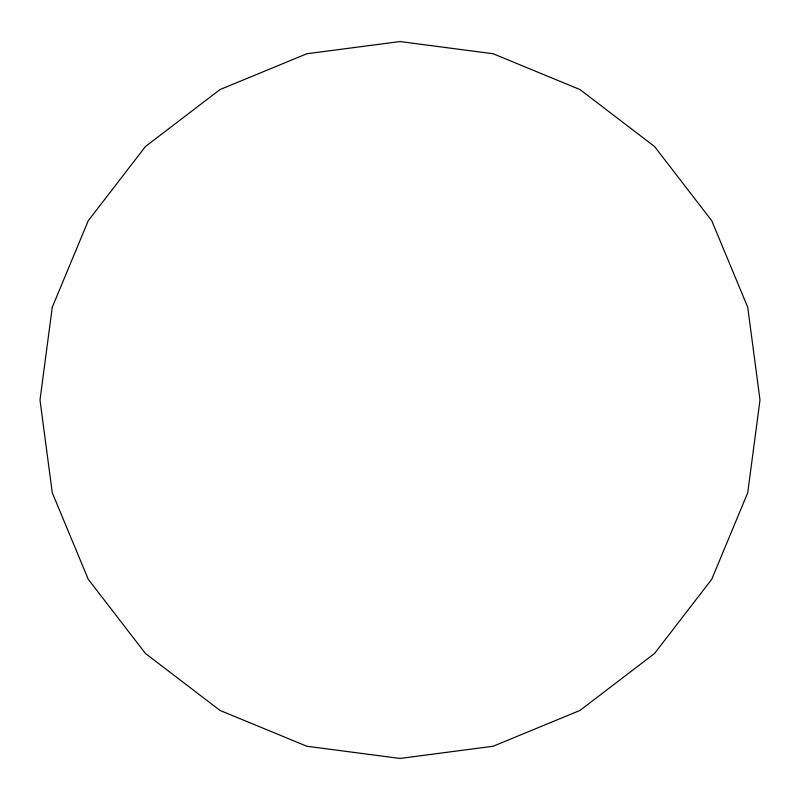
<?xml version="1.0" encoding="UTF-8"?>
<svg xmlns="http://www.w3.org/2000/svg" width="800" height="800" viewBox="0 0 800 800"><rect width="100%" height="100%" fill="white"/><g stroke="black" fill="none" stroke-linecap="round" stroke-linejoin="round"><path stroke-width="1.2" d="M52.27 307.23L40 400L52.27 492.77L88.23 579.23L145.44 653.47L220 710.43L306.83 746.24L400 758.45L493.17 746.24L580 710.43L654.56 653.47L711.77 579.23L747.73 492.77L760 400L747.73 307.23L711.77 220.77L654.56 146.53L580 89.57L493.17 53.76L400 41.55L306.83 53.76L220 89.57L145.44 146.53L88.23 220.77L52.27 307.23"/></g></svg>
